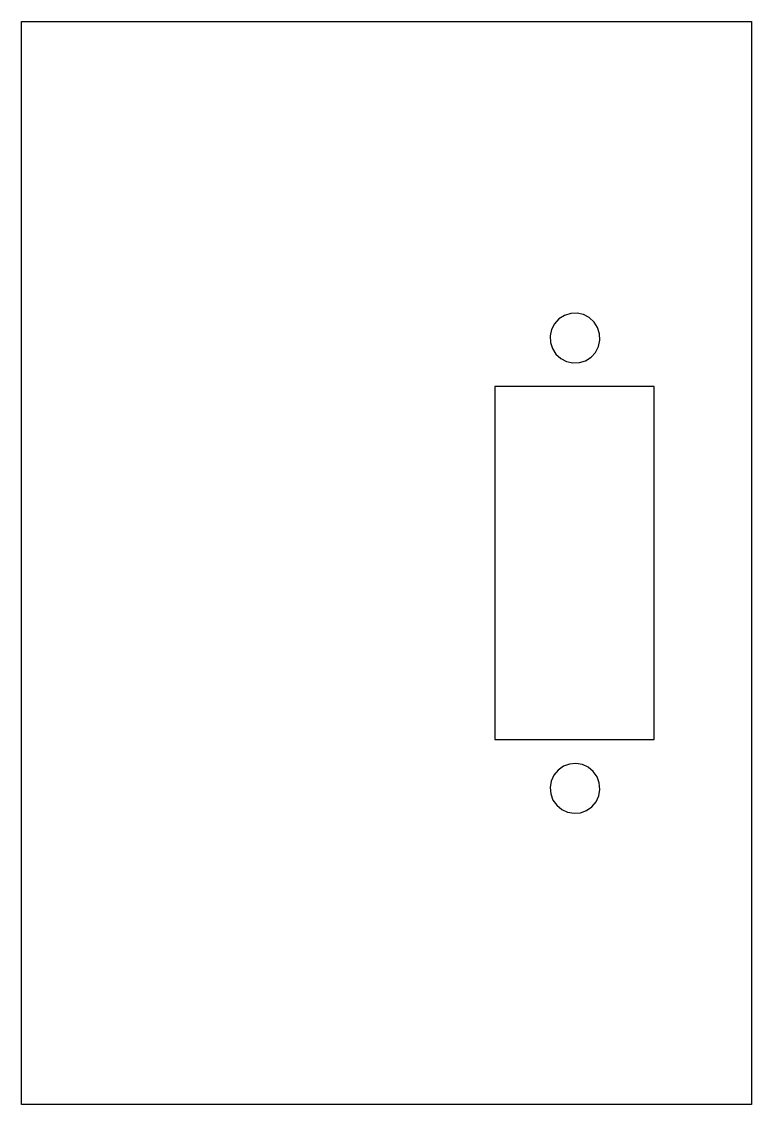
# Model space of a CAD drawing. Extents: x -81.6 to -21.6, y -44.4 to 44.6.
import ezdxf

# ---------------------------------------------------------------- set-up
doc = ezdxf.new("R2010")
doc.units = 0
doc.header["$MEASUREMENT"] = 0
doc.layers.get('0').update_dxf_attribs({"linetype": 'CONTINUOUS'})

msp = doc.modelspace()

# ---------------------------------------------------------------- linework, layer by layer
for p, q in [((-81.618, -44.43), (-81.618, 44.57)), ((-81.618, 44.57), (-21.618, 44.57)), ((-21.618, 44.57), (-21.618, -44.43)), ((-36.475, 20.579), (-36.985, 20.418)), ((-35.94, 20.602), (-36.475, 20.579)), ((-35.417, 20.486), (-35.94, 20.602)), ((-34.943, 20.239), (-35.417, 20.486)), ((-37.798, 19.735), (-38.045, 19.261)), ((-37.436, 20.13), (-37.798, 19.735)), ((-36.985, 20.418), (-37.436, 20.13)), ((-34.548, 19.877), (-34.943, 20.239)), ((-34.261, 19.426), (-34.548, 19.877)), ((-38.045, 19.261), (-38.161, 18.738)), ((-38.161, 18.738), (-38.137, 18.204)), ((-34.1, 18.916), (-34.261, 19.426)), ((-34.076, 18.381), (-34.1, 18.916)), ((-38.137, 18.204), (-37.976, 17.693)), ((-34.439, 17.384), (-34.192, 17.859)), ((-34.192, 17.859), (-34.076, 18.381)), ((-37.976, 17.693), (-37.689, 17.242)), ((-37.689, 17.242), (-37.294, 16.88)), ((-35.252, 16.702), (-34.801, 16.989)), ((-34.801, 16.989), (-34.439, 17.384)), ((-37.294, 16.88), (-36.819, 16.633)), ((-36.819, 16.633), (-36.297, 16.517)), ((-36.297, 16.517), (-35.762, 16.541)), ((-35.762, 16.541), (-35.252, 16.702)), ((-42.718, 14.57), (-42.718, -14.43)), ((-29.618, 14.57), (-42.718, 14.57)), ((-29.618, -14.43), (-29.618, 14.57)), ((-42.718, -14.43), (-29.618, -14.43)), ((-37.072, -16.644), (-37.509, -16.953)), ((-36.57, -16.459), (-37.072, -16.644)), ((-36.037, -16.411), (-36.57, -16.459)), ((-35.509, -16.502), (-36.037, -16.411)), ((-35.023, -16.726), (-35.509, -16.502)), ((-34.612, -17.069), (-35.023, -16.726)), ((-37.851, -17.364), (-38.076, -17.85)), ((-37.509, -16.953), (-37.851, -17.364)), ((-34.304, -17.506), (-34.612, -17.069)), ((-34.119, -18.008), (-34.304, -17.506)), ((-38.076, -17.85), (-38.167, -18.377)), ((-38.167, -18.377), (-38.118, -18.91)), ((-34.161, -19.068), (-34.07, -18.541)), ((-34.07, -18.541), (-34.119, -18.008)), ((-38.118, -18.91), (-37.933, -19.412)), ((-37.933, -19.412), (-37.625, -19.85)), ((-34.728, -19.965), (-34.385, -19.554)), ((-34.385, -19.554), (-34.161, -19.068)), ((-37.625, -19.85), (-37.213, -20.192)), ((-37.213, -20.192), (-36.728, -20.416)), ((-36.728, -20.416), (-36.2, -20.507)), ((-36.2, -20.507), (-35.667, -20.459)), ((-35.667, -20.459), (-35.165, -20.274)), ((-35.165, -20.274), (-34.728, -19.965)), ((-21.618, -44.43), (-81.618, -44.43))]:
    msp.add_line(p, q)

doc.saveas('drawing.dxf')
